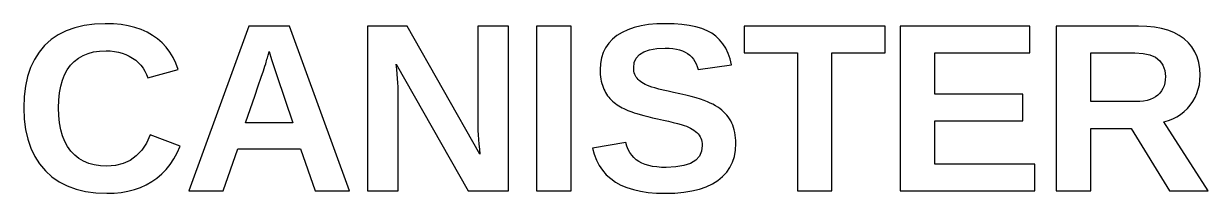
# Model space of a CAD drawing. Header units: metres. Extents: x -84 to 281, y -201 to 77.
# Drawn here: x 231.11 to 258.6, y -200.82 to -196.89 of the extents above; entities that cross this region are included whole.
import ezdxf

# ---------------------------------------------------------------- set-up
doc = ezdxf.new("R2010")
doc.units = ezdxf.units.M

msp = doc.modelspace()

# ---------------------------------------------------------------- linework, layer by layer
for p, q in [((232.094, -197.053), (231.911, -197.146)), ((232.296, -196.981), (232.094, -197.053)), ((232.514, -196.93), (232.296, -196.981)), ((232.751, -196.899), (232.514, -196.93)), ((233.006, -196.889), (232.751, -196.899)), ((233.193, -196.894), (233.006, -196.889)), ((233.37, -196.911), (233.193, -196.894)), ((233.537, -196.938), (233.37, -196.911)), ((233.693, -196.977), (233.537, -196.938)), ((233.839, -197.026), (233.693, -196.977)), ((233.976, -197.087), (233.839, -197.026)), ((236.335, -196.946), (234.941, -200.768)), ((237.279, -196.946), (236.335, -196.946)), ((238.668, -200.768), (237.279, -196.946)), ((240.006, -196.946), (239.092, -196.946)), ((239.092, -196.946), (239.092, -200.768)), ((241.696, -199.913), (240.006, -196.946)), ((242.358, -196.946), (241.647, -196.946)), ((241.647, -196.946), (241.647, -199.167)), ((242.358, -200.768), (242.358, -196.946)), ((243.81, -196.946), (243.01, -196.946)), ((243.01, -196.946), (243.01, -200.768)), ((243.81, -200.768), (243.81, -196.946)), ((245.126, -197.029), (244.993, -197.091)), ((245.273, -196.979), (245.126, -197.029)), ((245.435, -196.939), (245.273, -196.979)), ((245.611, -196.911), (245.435, -196.939)), ((245.802, -196.894), (245.611, -196.911)), ((246.007, -196.889), (245.802, -196.894)), ((246.203, -196.893), (246.007, -196.889)), ((246.384, -196.907), (246.203, -196.893)), ((246.551, -196.929), (246.384, -196.907)), ((246.703, -196.961), (246.551, -196.929)), ((246.841, -197.002), (246.703, -196.961)), ((246.965, -197.052), (246.841, -197.002)), ((247.074, -197.111), (246.965, -197.052)), ((251.098, -196.946), (247.827, -196.946)), ((247.827, -196.946), (247.827, -197.564)), ((251.098, -197.564), (251.098, -196.946)), ((254.456, -196.946), (251.45, -196.946)), ((251.45, -196.946), (251.45, -200.768)), ((254.456, -197.564), (254.456, -196.946)), ((256.979, -196.946), (255.069, -196.946)), ((255.069, -196.946), (255.069, -200.768)), ((257.167, -196.952), (256.979, -196.946)), ((257.344, -196.97), (257.167, -196.952)), ((257.507, -197), (257.344, -196.97)), ((257.658, -197.042), (257.507, -197)), ((257.796, -197.096), (257.658, -197.042)), ((231.746, -197.259), (231.598, -197.393)), ((231.911, -197.146), (231.746, -197.259)), ((234.102, -197.159), (233.976, -197.087)), ((234.217, -197.241), (234.102, -197.159)), ((234.323, -197.333), (234.217, -197.241)), ((244.771, -197.248), (244.684, -197.341)), ((244.874, -197.164), (244.771, -197.248)), ((244.993, -197.091), (244.874, -197.164)), ((247.171, -197.181), (247.074, -197.111)), ((247.257, -197.262), (247.171, -197.181)), ((247.333, -197.355), (247.257, -197.262)), ((257.921, -197.162), (257.796, -197.096)), ((258.034, -197.24), (257.921, -197.162)), ((258.132, -197.329), (258.034, -197.24)), ((231.469, -197.546), (231.36, -197.717)), ((231.598, -197.393), (231.469, -197.546)), ((232.488, -197.628), (232.605, -197.58)), ((232.605, -197.58), (232.733, -197.545)), ((232.733, -197.545), (232.872, -197.525)), ((232.872, -197.525), (233.022, -197.518)), ((233.022, -197.518), (233.122, -197.521)), ((233.122, -197.521), (233.217, -197.532)), ((233.217, -197.532), (233.309, -197.549)), ((233.309, -197.549), (233.398, -197.573)), ((233.398, -197.573), (233.482, -197.604)), ((234.418, -197.436), (234.323, -197.333)), ((234.503, -197.55), (234.418, -197.436)), ((234.577, -197.674), (234.503, -197.55)), ((236.783, -197.622), (236.791, -197.594)), ((236.791, -197.594), (236.807, -197.534)), ((236.807, -197.534), (236.864, -197.721)), ((244.557, -197.558), (244.517, -197.681)), ((244.612, -197.445), (244.557, -197.558)), ((244.684, -197.341), (244.612, -197.445)), ((245.397, -197.604), (245.501, -197.539)), ((245.501, -197.539), (245.634, -197.493)), ((245.634, -197.493), (245.798, -197.465)), ((245.798, -197.465), (245.991, -197.456)), ((245.991, -197.456), (246.085, -197.458)), ((246.085, -197.458), (246.173, -197.466)), ((246.173, -197.466), (246.254, -197.478)), ((246.254, -197.478), (246.329, -197.496)), ((246.329, -197.496), (246.398, -197.519)), ((246.398, -197.519), (246.46, -197.547)), ((246.46, -197.547), (246.515, -197.58)), ((246.515, -197.58), (246.565, -197.618)), ((247.399, -197.46), (247.333, -197.355)), ((247.454, -197.577), (247.399, -197.46)), ((247.499, -197.706), (247.454, -197.577)), ((247.827, -197.564), (249.061, -197.564)), ((249.061, -197.564), (249.061, -200.768)), ((249.861, -197.564), (251.098, -197.564)), ((249.861, -200.768), (249.861, -197.564)), ((252.25, -198.524), (252.25, -197.564)), ((252.25, -197.564), (254.456, -197.564)), ((255.869, -198.695), (255.869, -197.567)), ((255.869, -197.567), (256.894, -197.567)), ((256.894, -197.567), (257.082, -197.578)), ((257.082, -197.578), (257.24, -197.612)), ((258.216, -197.429), (258.132, -197.329)), ((258.284, -197.539), (258.216, -197.429)), ((258.337, -197.66), (258.284, -197.539)), ((231.36, -197.717), (231.271, -197.906)), ((232.124, -197.957), (232.199, -197.854)), ((232.199, -197.854), (232.284, -197.765)), ((232.284, -197.765), (232.381, -197.69)), ((232.381, -197.69), (232.488, -197.628)), ((233.482, -197.604), (233.562, -197.643)), ((233.562, -197.643), (233.639, -197.687)), ((233.639, -197.687), (233.71, -197.738)), ((233.71, -197.738), (233.775, -197.794)), ((233.775, -197.794), (233.832, -197.854)), ((233.832, -197.854), (233.882, -197.92)), ((234.642, -197.808), (234.577, -197.674)), ((234.696, -197.952), (234.642, -197.808)), ((236.672, -197.979), (236.707, -197.875)), ((236.707, -197.875), (236.726, -197.816)), ((236.726, -197.816), (236.736, -197.781)), ((236.736, -197.781), (236.747, -197.747)), ((236.747, -197.747), (236.756, -197.714)), ((236.756, -197.714), (236.766, -197.683)), ((236.766, -197.683), (236.775, -197.652)), ((236.775, -197.652), (236.783, -197.622)), ((236.864, -197.721), (236.981, -198.09)), ((239.767, -197.943), (239.754, -197.824)), ((239.754, -197.824), (241.42, -200.768)), ((244.493, -197.814), (244.485, -197.957)), ((244.517, -197.681), (244.493, -197.814)), ((245.264, -197.911), (245.278, -197.79)), ((245.278, -197.79), (245.323, -197.688)), ((245.323, -197.688), (245.397, -197.604)), ((246.565, -197.618), (246.61, -197.662)), ((246.61, -197.662), (246.65, -197.71)), ((246.65, -197.71), (246.684, -197.763)), ((246.684, -197.763), (246.714, -197.821)), ((246.714, -197.821), (246.739, -197.884)), ((246.758, -197.952), (247.534, -197.846)), ((247.534, -197.846), (247.499, -197.706)), ((257.24, -197.612), (257.369, -197.668)), ((257.369, -197.668), (257.47, -197.747)), ((257.47, -197.747), (257.542, -197.848)), ((257.542, -197.848), (257.585, -197.971)), ((258.375, -197.791), (258.337, -197.66)), ((258.398, -197.933), (258.375, -197.791)), ((231.202, -198.112), (231.152, -198.337)), ((231.271, -197.906), (231.202, -198.112)), ((232.01, -198.2), (232.061, -198.072)), ((232.061, -198.072), (232.124, -197.957)), ((233.882, -197.92), (233.925, -197.99)), ((233.925, -197.99), (233.961, -198.065)), ((233.961, -198.065), (233.99, -198.145)), ((233.99, -198.145), (234.696, -197.952)), ((236.555, -198.326), (236.622, -198.13)), ((236.622, -198.13), (236.672, -197.979)), ((236.981, -198.09), (237.358, -199.189)), ((239.778, -198.056), (239.767, -197.943)), ((239.787, -198.161), (239.778, -198.056)), ((244.485, -197.957), (244.486, -198.015)), ((244.486, -198.015), (244.489, -198.07)), ((244.489, -198.07), (244.495, -198.123)), ((244.495, -198.123), (244.502, -198.175)), ((245.265, -197.953), (245.264, -197.911)), ((245.27, -197.992), (245.265, -197.953)), ((245.278, -198.029), (245.27, -197.992)), ((245.289, -198.064), (245.278, -198.029)), ((245.303, -198.097), (245.289, -198.064)), ((245.32, -198.127), (245.303, -198.097)), ((245.341, -198.155), (245.32, -198.127)), ((246.739, -197.884), (246.758, -197.952)), ((257.585, -197.971), (257.6, -198.117)), ((257.6, -198.117), (257.596, -198.193)), ((258.405, -198.085), (258.398, -197.933)), ((258.401, -198.197), (258.405, -198.085)), ((231.152, -198.337), (231.122, -198.579)), ((231.941, -198.494), (231.97, -198.341)), ((231.97, -198.341), (232.01, -198.2)), ((236.472, -198.568), (236.555, -198.326)), ((239.794, -198.259), (239.787, -198.161)), ((239.799, -198.351), (239.794, -198.259)), ((239.802, -198.436), (239.799, -198.351)), ((244.502, -198.175), (244.512, -198.224)), ((244.512, -198.224), (244.524, -198.272)), ((244.524, -198.272), (244.538, -198.318)), ((244.538, -198.318), (244.554, -198.362)), ((244.554, -198.362), (244.572, -198.405)), ((244.572, -198.405), (244.591, -198.445)), ((245.364, -198.182), (245.341, -198.155)), ((245.391, -198.207), (245.364, -198.182)), ((245.421, -198.232), (245.391, -198.207)), ((245.454, -198.255), (245.421, -198.232)), ((245.489, -198.276), (245.454, -198.255)), ((245.528, -198.297), (245.489, -198.276)), ((245.57, -198.317), (245.528, -198.297)), ((245.62, -198.336), (245.57, -198.317)), ((245.682, -198.358), (245.62, -198.336)), ((245.758, -198.38), (245.682, -198.358)), ((245.846, -198.404), (245.758, -198.38)), ((245.946, -198.429), (245.846, -198.404)), ((257.543, -198.391), (257.511, -198.447)), ((257.568, -198.33), (257.543, -198.391)), ((257.586, -198.264), (257.568, -198.33)), ((257.596, -198.193), (257.586, -198.264)), ((258.331, -198.508), (258.363, -198.409)), ((258.363, -198.409), (258.387, -198.305)), ((258.387, -198.305), (258.401, -198.197)), ((231.122, -198.579), (231.112, -198.839)), ((231.918, -198.839), (231.924, -198.66)), ((231.924, -198.66), (231.941, -198.494)), ((236.374, -198.855), (236.472, -198.568)), ((239.803, -198.513), (239.802, -198.436)), ((239.803, -200.768), (239.803, -198.513)), ((244.591, -198.445), (244.612, -198.485)), ((244.612, -198.485), (244.635, -198.522)), ((244.635, -198.522), (244.66, -198.558)), ((244.66, -198.558), (244.686, -198.592)), ((244.686, -198.592), (244.714, -198.625)), ((244.714, -198.625), (244.743, -198.656)), ((244.743, -198.656), (244.775, -198.686)), ((244.775, -198.686), (244.808, -198.714)), ((246.06, -198.456), (245.946, -198.429)), ((246.186, -198.484), (246.06, -198.456)), ((246.337, -198.517), (246.186, -198.484)), ((246.475, -198.549), (246.337, -198.517)), ((246.6, -198.58), (246.475, -198.549)), ((246.713, -198.611), (246.6, -198.58)), ((246.813, -198.641), (246.713, -198.611)), ((246.9, -198.671), (246.813, -198.641)), ((246.974, -198.699), (246.9, -198.671)), ((247.04, -198.728), (246.974, -198.699)), ((254.29, -198.524), (252.25, -198.524)), ((254.29, -199.143), (254.29, -198.524)), ((256.916, -198.695), (255.869, -198.695)), ((257.009, -198.692), (256.916, -198.695)), ((257.095, -198.683), (257.009, -198.692)), ((257.175, -198.667), (257.095, -198.683)), ((257.247, -198.646), (257.175, -198.667)), ((257.314, -198.618), (257.247, -198.646)), ((257.373, -198.584), (257.314, -198.618)), ((257.426, -198.543), (257.373, -198.584)), ((257.472, -198.497), (257.426, -198.543)), ((257.511, -198.447), (257.472, -198.497)), ((258.177, -198.778), (258.238, -198.692)), ((258.238, -198.692), (258.289, -198.602)), ((258.289, -198.602), (258.331, -198.508)), ((231.112, -198.839), (231.123, -199.099)), ((231.924, -199.021), (231.918, -198.839)), ((236.259, -199.189), (236.374, -198.855)), ((244.808, -198.714), (244.842, -198.741)), ((244.842, -198.741), (244.878, -198.767)), ((244.878, -198.767), (244.916, -198.791)), ((244.916, -198.791), (244.956, -198.815)), ((244.956, -198.815), (244.996, -198.837)), ((244.996, -198.837), (245.039, -198.858)), ((245.039, -198.858), (245.082, -198.879)), ((245.082, -198.879), (245.127, -198.899)), ((245.127, -198.899), (245.173, -198.917)), ((245.173, -198.917), (245.22, -198.935)), ((245.22, -198.935), (245.273, -198.953)), ((245.273, -198.953), (245.337, -198.973)), ((245.337, -198.973), (245.412, -198.995)), ((247.101, -198.758), (247.04, -198.728)), ((247.159, -198.79), (247.101, -198.758)), ((247.213, -198.823), (247.159, -198.79)), ((247.262, -198.857), (247.213, -198.823)), ((247.308, -198.893), (247.262, -198.857)), ((247.349, -198.93), (247.308, -198.893)), ((247.388, -198.968), (247.349, -198.93)), ((247.423, -199.009), (247.388, -198.968)), ((257.953, -198.991), (258.034, -198.928)), ((258.034, -198.928), (258.109, -198.857)), ((258.109, -198.857), (258.177, -198.778)), ((231.123, -199.099), (231.154, -199.341)), ((231.942, -199.19), (231.924, -199.021)), ((231.971, -199.347), (231.942, -199.19)), ((237.358, -199.189), (236.259, -199.189)), ((241.647, -199.167), (241.648, -199.265)), ((245.412, -198.995), (245.497, -199.018)), ((245.497, -199.018), (245.593, -199.042)), ((245.593, -199.042), (245.7, -199.069)), ((245.7, -199.069), (245.817, -199.097)), ((245.817, -199.097), (245.952, -199.125)), ((245.952, -199.125), (246.074, -199.152)), ((246.074, -199.152), (246.183, -199.177)), ((246.183, -199.177), (246.279, -199.202)), ((246.279, -199.202), (246.362, -199.225)), ((246.362, -199.225), (246.432, -199.247)), ((246.432, -199.247), (246.488, -199.268)), ((247.456, -199.052), (247.423, -199.009)), ((247.486, -199.097), (247.456, -199.052)), ((247.514, -199.144), (247.486, -199.097)), ((247.539, -199.193), (247.514, -199.144)), ((247.561, -199.244), (247.539, -199.193)), ((247.58, -199.298), (247.561, -199.244)), ((252.25, -200.149), (252.25, -199.143)), ((252.25, -199.143), (254.29, -199.143)), ((257.562, -199.162), (257.669, -199.131)), ((258.595, -200.768), (257.562, -199.162)), ((257.669, -199.131), (257.77, -199.093)), ((257.77, -199.093), (257.865, -199.046)), ((257.865, -199.046), (257.953, -198.991)), ((231.154, -199.341), (231.205, -199.567)), ((232.012, -199.49), (231.971, -199.347)), ((232.066, -199.621), (232.012, -199.49)), ((234.047, -199.465), (233.958, -199.658)), ((234.745, -199.729), (234.047, -199.465)), ((241.648, -199.265), (241.651, -199.365)), ((241.651, -199.365), (241.656, -199.469)), ((241.656, -199.469), (241.663, -199.575)), ((246.488, -199.268), (246.537, -199.288)), ((246.537, -199.288), (246.582, -199.311)), ((246.582, -199.311), (246.624, -199.334)), ((246.624, -199.334), (246.662, -199.36)), ((246.662, -199.36), (246.698, -199.386)), ((246.698, -199.386), (246.73, -199.414)), ((246.73, -199.414), (246.759, -199.444)), ((246.759, -199.444), (246.785, -199.475)), ((246.785, -199.475), (246.807, -199.509)), ((246.807, -199.509), (246.824, -199.545)), ((247.597, -199.354), (247.58, -199.298)), ((247.61, -199.412), (247.597, -199.354)), ((247.621, -199.472), (247.61, -199.412)), ((247.628, -199.534), (247.621, -199.472)), ((255.869, -199.316), (256.808, -199.316)), ((255.869, -200.768), (255.869, -199.316)), ((256.808, -199.316), (257.695, -200.768)), ((231.205, -199.567), (231.277, -199.776)), ((231.277, -199.776), (231.369, -199.967)), ((232.13, -199.74), (232.066, -199.621)), ((232.207, -199.845), (232.13, -199.74)), ((233.958, -199.658), (233.85, -199.822)), ((234.676, -199.881), (234.745, -199.729)), ((235.741, -200.768), (236.08, -199.791)), ((236.08, -199.791), (237.537, -199.791)), ((237.537, -199.791), (237.876, -200.768)), ((241.663, -199.575), (241.672, -199.685)), ((241.672, -199.685), (241.683, -199.798)), ((241.683, -199.798), (241.696, -199.913)), ((245.079, -199.645), (244.306, -199.772)), ((244.306, -199.772), (244.346, -199.918)), ((245.105, -199.728), (245.079, -199.645)), ((245.136, -199.805), (245.105, -199.728)), ((246.824, -199.545), (246.838, -199.583)), ((246.838, -199.583), (246.848, -199.624)), ((246.856, -199.712), (246.839, -199.848)), ((246.848, -199.624), (246.854, -199.667)), ((246.854, -199.667), (246.856, -199.712)), ((247.626, -199.821), (247.634, -199.666)), ((247.633, -199.599), (247.628, -199.534)), ((247.634, -199.666), (247.633, -199.599)), ((231.369, -199.967), (231.482, -200.142)), ((232.295, -199.937), (232.207, -199.845)), ((232.393, -200.015), (232.295, -199.937)), ((232.502, -200.079), (232.393, -200.015)), ((233.581, -200.059), (233.419, -200.133)), ((233.724, -199.955), (233.581, -200.059)), ((233.85, -199.822), (233.724, -199.955)), ((234.513, -200.151), (234.599, -200.022)), ((234.599, -200.022), (234.676, -199.881)), ((244.346, -199.918), (244.399, -200.052)), ((244.399, -200.052), (244.463, -200.176)), ((245.174, -199.874), (245.136, -199.805)), ((245.218, -199.937), (245.174, -199.874)), ((245.268, -199.993), (245.218, -199.937)), ((245.324, -200.043), (245.268, -199.993)), ((245.386, -200.085), (245.324, -200.043)), ((246.702, -200.056), (246.582, -200.129)), ((246.787, -199.962), (246.702, -200.056)), ((246.839, -199.848), (246.787, -199.962)), ((247.558, -200.099), (247.6, -199.965)), ((247.6, -199.965), (247.626, -199.821)), ((231.482, -200.142), (231.616, -200.3)), ((231.616, -200.3), (231.768, -200.438)), ((232.621, -200.129), (232.502, -200.079)), ((232.75, -200.164), (232.621, -200.129)), ((232.891, -200.185), (232.75, -200.164)), ((233.041, -200.192), (232.891, -200.185)), ((233.239, -200.178), (233.041, -200.192)), ((233.419, -200.133), (233.239, -200.178)), ((234.316, -200.374), (234.419, -200.268)), ((234.419, -200.268), (234.513, -200.151)), ((244.463, -200.176), (244.54, -200.289)), ((244.54, -200.289), (244.629, -200.391)), ((245.454, -200.122), (245.386, -200.085)), ((245.53, -200.152), (245.454, -200.122)), ((245.613, -200.178), (245.53, -200.152)), ((245.704, -200.197), (245.613, -200.178)), ((245.801, -200.211), (245.704, -200.197)), ((245.906, -200.22), (245.801, -200.211)), ((246.018, -200.222), (245.906, -200.22)), ((246.24, -200.212), (246.018, -200.222)), ((246.428, -200.181), (246.24, -200.212)), ((246.582, -200.129), (246.428, -200.181)), ((247.328, -200.434), (247.422, -200.333)), ((247.422, -200.333), (247.498, -200.222)), ((247.498, -200.222), (247.558, -200.099)), ((254.567, -200.149), (252.25, -200.149)), ((254.567, -200.768), (254.567, -200.149)), ((231.768, -200.438), (231.937, -200.555)), ((231.937, -200.555), (232.124, -200.651)), ((233.821, -200.684), (233.956, -200.623)), ((233.956, -200.623), (234.084, -200.552)), ((234.084, -200.552), (234.204, -200.469)), ((234.204, -200.469), (234.316, -200.374)), ((244.629, -200.391), (244.73, -200.481)), ((244.73, -200.481), (244.843, -200.561)), ((244.843, -200.561), (244.969, -200.63)), ((246.948, -200.67), (247.091, -200.604)), ((247.091, -200.604), (247.218, -200.525)), ((247.218, -200.525), (247.328, -200.434)), ((232.124, -200.651), (232.328, -200.726)), ((232.328, -200.726), (232.548, -200.779)), ((232.548, -200.779), (232.786, -200.811)), ((232.786, -200.811), (233.041, -200.822)), ((233.041, -200.822), (233.211, -200.816)), ((233.211, -200.816), (233.374, -200.8)), ((233.374, -200.8), (233.53, -200.772)), ((233.53, -200.772), (233.679, -200.734)), ((233.679, -200.734), (233.821, -200.684)), ((234.941, -200.768), (235.741, -200.768)), ((237.876, -200.768), (238.668, -200.768)), ((239.092, -200.768), (239.803, -200.768)), ((241.42, -200.768), (242.358, -200.768)), ((243.01, -200.768), (243.81, -200.768)), ((244.969, -200.63), (245.108, -200.689)), ((245.108, -200.689), (245.259, -200.737)), ((245.259, -200.737), (245.424, -200.774)), ((245.424, -200.774), (245.602, -200.8)), ((245.602, -200.8), (245.792, -200.816)), ((245.792, -200.816), (245.996, -200.822)), ((245.996, -200.822), (246.218, -200.816)), ((246.218, -200.816), (246.424, -200.798)), ((246.424, -200.798), (246.615, -200.767)), ((246.615, -200.767), (246.789, -200.725)), ((246.789, -200.725), (246.948, -200.67)), ((249.061, -200.768), (249.861, -200.768)), ((251.45, -200.768), (254.567, -200.768)), ((255.069, -200.768), (255.869, -200.768)), ((257.695, -200.768), (258.595, -200.768))]:
    msp.add_line(p, q)

doc.saveas('drawing.dxf')
